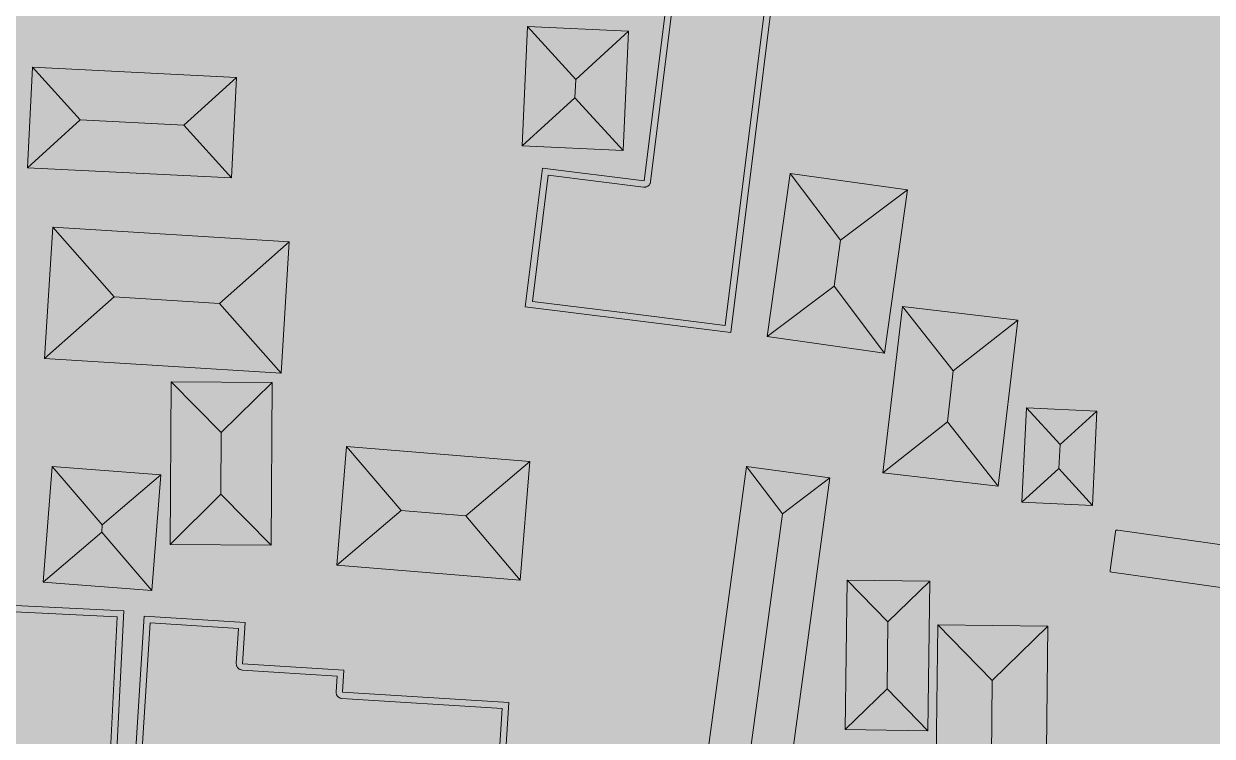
# Model space of a CAD drawing. Header units: metres. Extents: x 305909 to 307171, y 9156037 to 9156671.
# Drawn here: x 306573.2 to 306657.2, y 9156401.8 to 9156452.2 of the extents above; entities that cross this region are included whole.
import ezdxf

# ---------------------------------------------------------------- set-up
doc = ezdxf.new("R2010")
doc.units = ezdxf.units.M
for name, color, linetype, lineweight, true_color in [('B-BANGUNAN_PERMUKIMAN', 7, 'Continuous', 13, 0xf0cd8c), ('B-BAYANGAN', 7, 'Continuous', 0, 0x76786c), ('J-PERKERASAN_JALAN', 7, 'Continuous', 9, 0x989896), ('Z-R', 7, 'Continuous', 0, 0xfaf4e6)]:
    doc.layers.add(name, color=color, linetype=linetype, lineweight=lineweight, true_color=true_color)

msp = doc.modelspace()

# ---------------------------------------------------------------- hatches: boundary and pattern name
at = {"layer": 'B-BANGUNAN_PERMUKIMAN', "true_color": 0xce7852}
h = msp.add_hatch(color=23, dxfattribs=at)
h.dxf.hatch_style = 1
h.paths.add_polyline_path([(306627.74, 9156467.315), (306623.137, 9156430.327), (306615.808, 9156431.239), (306608.618, 9156432.134), (306609.839, 9156441.947), (306617.03, 9156441.052), (306618.956, 9156456.526), (306612.434, 9156457.552), (306614.286, 9156469.326), (306621.868, 9156468.134), (306621.855, 9156468.048), (306627.74, 9156467.315)])
at = {"layer": 'B-BANGUNAN_PERMUKIMAN', "true_color": 0xe6865b}
h = msp.add_hatch(color=23, dxfattribs=at)
h.dxf.hatch_style = 1
h.paths.add_polyline_path([(306608.778, 9156451.959), (306608.778, 9156451.959), (306612.191, 9156448.229), (306612.133, 9156446.933), (306608.403, 9156443.52), (306608.778, 9156451.959)])
at = {"layer": 'B-BANGUNAN_PERMUKIMAN', "true_color": 0xe4845a}
h = msp.add_hatch(color=23, dxfattribs=at)
h.dxf.hatch_style = 1
h.paths.add_polyline_path([(306612.191, 9156448.229), (306608.778, 9156451.959), (306615.922, 9156451.642), (306612.191, 9156448.229)])
at = {"layer": 'B-BANGUNAN_PERMUKIMAN', "true_color": 0xb56948}
h = msp.add_hatch(color=35, dxfattribs=at)
h.dxf.hatch_style = 1
h.paths.add_polyline_path([(306612.133, 9156446.933), (306612.191, 9156448.229), (306615.922, 9156451.642), (306615.547, 9156443.202), (306612.133, 9156446.933)])
at = {"layer": 'B-BANGUNAN_PERMUKIMAN', "true_color": 0xe6865b}
h = msp.add_hatch(color=23, dxfattribs=at)
h.dxf.hatch_style = 1
h.paths.add_polyline_path([(306577.173, 9156445.358), (306573.437, 9156441.981), (306573.796, 9156449.093), (306573.796, 9156449.093), (306577.173, 9156445.358)])
at = {"layer": 'B-BANGUNAN_PERMUKIMAN', "true_color": 0xe4845a}
h = msp.add_hatch(color=23, dxfattribs=at)
h.dxf.hatch_style = 1
h.paths.add_polyline_path([(306584.48, 9156444.989), (306577.173, 9156445.358), (306573.796, 9156449.093), (306588.216, 9156448.365), (306584.48, 9156444.989)])
at = {"layer": 'B-BANGUNAN_PERMUKIMAN', "true_color": 0xb56948}
h = msp.add_hatch(color=35, dxfattribs=at)
h.dxf.hatch_style = 1
h.paths.add_polyline_path([(306584.48, 9156444.989), (306588.216, 9156448.365), (306588.216, 9156448.365), (306587.857, 9156441.253), (306584.48, 9156444.989)])
at = {"layer": 'B-BANGUNAN_PERMUKIMAN', "true_color": 0xb76b49}
h = msp.add_hatch(color=35, dxfattribs=at)
h.dxf.hatch_style = 1
h.paths.add_polyline_path([(306612.133, 9156446.933), (306615.547, 9156443.202), (306615.547, 9156443.202), (306608.403, 9156443.52), (306612.133, 9156446.933)])
h = msp.add_hatch(color=35, dxfattribs=at)
h.dxf.hatch_style = 1
h.paths.add_polyline_path([(306573.437, 9156441.981), (306577.173, 9156445.358), (306584.48, 9156444.989), (306587.857, 9156441.253), (306573.437, 9156441.981)])
at = {"layer": 'B-BANGUNAN_PERMUKIMAN', "true_color": 0xe8875c}
h = msp.add_hatch(color=23, dxfattribs=at)
h.dxf.hatch_style = 1
h.paths.add_polyline_path([(306627.332, 9156441.574), (306630.894, 9156436.846), (306630.437, 9156433.602), (306625.71, 9156430.04), (306627.332, 9156441.574)])
at = {"layer": 'B-BANGUNAN_PERMUKIMAN', "true_color": 0xe18359}
h = msp.add_hatch(color=23, dxfattribs=at)
h.dxf.hatch_style = 1
h.paths.add_polyline_path([(306635.621, 9156440.408), (306630.894, 9156436.846), (306627.332, 9156441.574), (306635.621, 9156440.408)])
at = {"layer": 'B-BANGUNAN_PERMUKIMAN', "true_color": 0xb36847}
h = msp.add_hatch(color=25, dxfattribs=at)
h.dxf.hatch_style = 1
h.paths.add_polyline_path([(306630.437, 9156433.602), (306630.894, 9156436.846), (306635.621, 9156440.408), (306633.999, 9156428.874), (306630.437, 9156433.602)])
at = {"layer": 'B-BANGUNAN_PERMUKIMAN', "true_color": 0xe6865b}
h = msp.add_hatch(color=23, dxfattribs=at)
h.dxf.hatch_style = 1
h.paths.add_polyline_path([(306579.578, 9156432.84), (306574.649, 9156428.486), (306575.224, 9156437.769), (306579.578, 9156432.84)])
at = {"layer": 'B-BANGUNAN_PERMUKIMAN', "true_color": 0xe3845a}
h = msp.add_hatch(color=23, dxfattribs=at)
h.dxf.hatch_style = 1
h.paths.add_polyline_path([(306591.94, 9156436.733), (306587.011, 9156432.379), (306579.578, 9156432.84), (306575.224, 9156437.769), (306591.94, 9156436.733)])
at = {"layer": 'B-BANGUNAN_PERMUKIMAN', "true_color": 0xb56948}
h = msp.add_hatch(color=35, dxfattribs=at)
h.dxf.hatch_style = 1
h.paths.add_polyline_path([(306587.011, 9156432.379), (306591.94, 9156436.733), (306591.364, 9156427.45), (306587.011, 9156432.379)])
at = {"layer": 'B-BANGUNAN_PERMUKIMAN', "true_color": 0xba6c4a}
h = msp.add_hatch(color=35, dxfattribs=at)
h.dxf.hatch_style = 1
h.paths.add_polyline_path([(306630.437, 9156433.602), (306633.999, 9156428.874), (306633.999, 9156428.874), (306625.71, 9156430.04), (306630.437, 9156433.602)])
at = {"layer": 'B-BANGUNAN_PERMUKIMAN', "true_color": 0xb86b49}
h = msp.add_hatch(color=35, dxfattribs=at)
h.dxf.hatch_style = 1
h.paths.add_polyline_path([(306574.649, 9156428.486), (306579.578, 9156432.84), (306587.011, 9156432.379), (306591.364, 9156427.45), (306591.364, 9156427.45), (306574.649, 9156428.486)])
at = {"layer": 'B-BANGUNAN_PERMUKIMAN', "true_color": 0xe7875c}
h = msp.add_hatch(color=23, dxfattribs=at)
h.dxf.hatch_style = 1
h.paths.add_polyline_path([(306638.867, 9156427.605), (306638.445, 9156424.006), (306633.894, 9156420.409), (306635.269, 9156432.156), (306638.867, 9156427.605)])
at = {"layer": 'B-BANGUNAN_PERMUKIMAN', "true_color": 0xe2835a}
h = msp.add_hatch(color=23, dxfattribs=at)
h.dxf.hatch_style = 1
h.paths.add_polyline_path([(306638.867, 9156427.605), (306635.269, 9156432.156), (306635.269, 9156432.157), (306643.418, 9156431.202), (306638.867, 9156427.605)])
at = {"layer": 'B-BANGUNAN_PERMUKIMAN', "true_color": 0xb46847}
h = msp.add_hatch(color=25, dxfattribs=at)
h.dxf.hatch_style = 1
h.paths.add_polyline_path([(306642.043, 9156419.455), (306638.445, 9156424.006), (306638.867, 9156427.605), (306643.418, 9156431.202), (306642.043, 9156419.455)])
at = {"layer": 'B-BANGUNAN_PERMUKIMAN', "true_color": 0xe5855b}
h = msp.add_hatch(color=23, dxfattribs=at)
h.dxf.hatch_style = 1
h.paths.add_polyline_path([(306587.136, 9156423.25), (306587.111, 9156418.886), (306583.518, 9156415.334), (306583.584, 9156426.843), (306587.136, 9156423.25)])
h = msp.add_hatch(color=23, dxfattribs=at)
h.dxf.hatch_style = 1
h.paths.add_polyline_path([(306587.136, 9156423.25), (306583.584, 9156426.843), (306590.729, 9156426.802), (306590.729, 9156426.802), (306587.136, 9156423.25)])
at = {"layer": 'B-BANGUNAN_PERMUKIMAN', "true_color": 0xb66a48}
h = msp.add_hatch(color=35, dxfattribs=at)
h.dxf.hatch_style = 1
h.paths.add_polyline_path([(306587.111, 9156418.886), (306587.136, 9156423.25), (306590.729, 9156426.802), (306590.663, 9156415.293), (306587.111, 9156418.886)])
at = {"layer": 'B-BANGUNAN_PERMUKIMAN', "true_color": 0xe6865b}
h = msp.add_hatch(color=23, dxfattribs=at)
h.dxf.hatch_style = 1
h.paths.add_polyline_path([(306644.039, 9156425.002), (306646.407, 9156422.398), (306646.326, 9156420.703), (306643.721, 9156418.335), (306644.039, 9156425.002)])
at = {"layer": 'B-BANGUNAN_PERMUKIMAN', "true_color": 0xe4845a}
h = msp.add_hatch(color=23, dxfattribs=at)
h.dxf.hatch_style = 1
h.paths.add_polyline_path([(306649.011, 9156424.766), (306649.011, 9156424.766), (306646.407, 9156422.398), (306644.039, 9156425.002), (306649.011, 9156424.766)])
at = {"layer": 'B-BANGUNAN_PERMUKIMAN', "true_color": 0xb56948}
h = msp.add_hatch(color=35, dxfattribs=at)
h.dxf.hatch_style = 1
h.paths.add_polyline_path([(306646.326, 9156420.703), (306646.407, 9156422.398), (306649.011, 9156424.766), (306648.694, 9156418.098), (306648.694, 9156418.098), (306646.326, 9156420.703)])
at = {"layer": 'B-BANGUNAN_PERMUKIMAN', "true_color": 0xb96c49}
h = msp.add_hatch(color=35, dxfattribs=at)
h.dxf.hatch_style = 1
h.paths.add_polyline_path([(306638.445, 9156424.006), (306642.043, 9156419.455), (306633.894, 9156420.409), (306633.894, 9156420.409), (306638.445, 9156424.006)])
at = {"layer": 'B-BANGUNAN_PERMUKIMAN', "true_color": 0xe7865c}
h = msp.add_hatch(color=23, dxfattribs=at)
h.dxf.hatch_style = 1
h.paths.add_polyline_path([(306599.839, 9156417.733), (306595.304, 9156413.882), (306595.988, 9156422.268), (306599.839, 9156417.733)])
at = {"layer": 'B-BANGUNAN_PERMUKIMAN', "true_color": 0xe3845a}
h = msp.add_hatch(color=23, dxfattribs=at)
h.dxf.hatch_style = 1
h.paths.add_polyline_path([(306604.417, 9156417.359), (306599.839, 9156417.733), (306595.988, 9156422.268), (306595.988, 9156422.268), (306608.953, 9156421.21), (306604.417, 9156417.359)])
at = {"layer": 'B-BANGUNAN_PERMUKIMAN', "true_color": 0xe7865b}
h = msp.add_hatch(color=23, dxfattribs=at)
h.dxf.hatch_style = 1
h.paths.add_polyline_path([(306578.724, 9156416.714), (306578.685, 9156416.214), (306574.551, 9156412.675), (306575.185, 9156420.848), (306578.724, 9156416.714)])
at = {"layer": 'B-BANGUNAN_PERMUKIMAN', "true_color": 0xe3845a}
h = msp.add_hatch(color=23, dxfattribs=at)
h.dxf.hatch_style = 1
h.paths.add_polyline_path([(306582.858, 9156420.253), (306578.724, 9156416.714), (306575.185, 9156420.848), (306575.185, 9156420.849), (306582.858, 9156420.253)])
at = {"layer": 'B-BANGUNAN_PERMUKIMAN', "true_color": 0xb46947}
h = msp.add_hatch(color=35, dxfattribs=at)
h.dxf.hatch_style = 1
h.paths.add_polyline_path([(306604.417, 9156417.359), (306608.953, 9156421.21), (306608.268, 9156412.823), (306604.417, 9156417.359)])
at = {"layer": 'B-BANGUNAN_PERMUKIMAN', "true_color": 0xe8875c}
h = msp.add_hatch(color=23, dxfattribs=at)
h.dxf.hatch_style = 1
h.paths.add_polyline_path([(306624.256, 9156420.844), (306624.257, 9156420.844), (306626.796, 9156417.511), (306624.206, 9156398.342), (306620.873, 9156395.803), (306620.873, 9156395.803), (306624.256, 9156420.844)])
at = {"layer": 'B-BANGUNAN_PERMUKIMAN', "true_color": 0xe18359}
h = msp.add_hatch(color=23, dxfattribs=at)
h.dxf.hatch_style = 1
h.paths.add_polyline_path([(306626.796, 9156417.511), (306624.257, 9156420.844), (306630.13, 9156420.05), (306626.796, 9156417.511)])
at = {"layer": 'B-BANGUNAN_PERMUKIMAN', "true_color": 0xb76b49}
h = msp.add_hatch(color=35, dxfattribs=at)
h.dxf.hatch_style = 1
h.paths.add_polyline_path([(306646.326, 9156420.703), (306648.694, 9156418.098), (306643.721, 9156418.335), (306646.326, 9156420.703)])
at = {"layer": 'B-BANGUNAN_PERMUKIMAN', "true_color": 0xb46948}
h = msp.add_hatch(color=35, dxfattribs=at)
h.dxf.hatch_style = 1
h.paths.add_polyline_path([(306582.224, 9156412.08), (306578.685, 9156416.214), (306578.724, 9156416.714), (306582.858, 9156420.253), (306582.224, 9156412.08)])
at = {"layer": 'B-BANGUNAN_PERMUKIMAN', "true_color": 0xb36847}
h = msp.add_hatch(color=25, dxfattribs=at)
h.dxf.hatch_style = 1
h.paths.add_polyline_path([(306626.746, 9156395.009), (306624.206, 9156398.342), (306626.796, 9156417.511), (306630.13, 9156420.05), (306626.746, 9156395.009)])
at = {"layer": 'B-BANGUNAN_PERMUKIMAN', "true_color": 0xb66a48}
h = msp.add_hatch(color=35, dxfattribs=at)
h.dxf.hatch_style = 1
h.paths.add_polyline_path([(306587.111, 9156418.886), (306590.663, 9156415.293), (306583.518, 9156415.334), (306583.518, 9156415.334), (306587.111, 9156418.886)])
at = {"layer": 'B-BANGUNAN_PERMUKIMAN', "true_color": 0xb86b49}
h = msp.add_hatch(color=35, dxfattribs=at)
h.dxf.hatch_style = 1
h.paths.add_polyline_path([(306595.304, 9156413.882), (306599.839, 9156417.733), (306604.417, 9156417.359), (306608.268, 9156412.823), (306595.304, 9156413.882)])
h = msp.add_hatch(color=35, dxfattribs=at)
h.dxf.hatch_style = 1
h.paths.add_polyline_path([(306578.685, 9156416.214), (306582.224, 9156412.08), (306574.551, 9156412.675), (306578.685, 9156416.214)])
at = {"layer": 'B-BANGUNAN_PERMUKIMAN', "true_color": 0xce7852}
h = msp.add_hatch(color=23, dxfattribs=at)
h.dxf.hatch_style = 1
h.paths.add_polyline_path([(306580.25, 9156410.635), (306579.742, 9156400.325), (306570.116, 9156400.8), (306569.761, 9156393.587), (306560.572, 9156394.041), (306561.565, 9156414.149), (306570.753, 9156413.696), (306570.625, 9156411.11), (306580.25, 9156410.635)])
at = {"layer": 'B-BANGUNAN_PERMUKIMAN', "true_color": 0xe5855b}
h = msp.add_hatch(color=23, dxfattribs=at)
h.dxf.hatch_style = 1
h.paths.add_polyline_path([(306634.251, 9156409.855), (306634.184, 9156405.121), (306631.221, 9156402.239), (306631.369, 9156412.819), (306634.251, 9156409.855)])
at = {"layer": 'B-BANGUNAN_PERMUKIMAN', "true_color": 0xe4855b}
h = msp.add_hatch(color=23, dxfattribs=at)
h.dxf.hatch_style = 1
h.paths.add_polyline_path([(306634.251, 9156409.855), (306631.369, 9156412.819), (306637.214, 9156412.737), (306637.214, 9156412.737), (306634.251, 9156409.855)])
at = {"layer": 'B-BANGUNAN_PERMUKIMAN', "true_color": 0xb66a48}
h = msp.add_hatch(color=35, dxfattribs=at)
h.dxf.hatch_style = 1
h.paths.add_polyline_path([(306634.184, 9156405.121), (306634.251, 9156409.855), (306637.214, 9156412.737), (306637.066, 9156402.158), (306634.184, 9156405.121)])
at = {"layer": 'B-BANGUNAN_PERMUKIMAN', "true_color": 0xce7852}
h = msp.add_hatch(color=23, dxfattribs=at)
h.dxf.hatch_style = 1
h.paths.add_polyline_path([(306607.467, 9156404.15), (306606.733, 9156392.59), (306594.382, 9156393.375), (306594.22, 9156390.813), (306587.313, 9156391.252), (306587.541, 9156394.842), (306580.737, 9156395.274), (306581.689, 9156410.276), (306588.832, 9156409.822), (306588.647, 9156406.906), (306595.795, 9156406.452), (306595.696, 9156404.898), (306607.467, 9156404.15)])
at = {"layer": 'B-BANGUNAN_PERMUKIMAN', "true_color": 0xe5855b}
h = msp.add_hatch(color=23, dxfattribs=at)
h.dxf.hatch_style = 1
h.paths.add_polyline_path([(306637.77, 9156409.644), (306641.62, 9156405.706), (306641.558, 9156400.308), (306637.62, 9156396.458), (306637.62, 9156396.458), (306637.652, 9156399.275), (306637.77, 9156409.644)])
h = msp.add_hatch(color=23, dxfattribs=at)
h.dxf.hatch_style = 1
h.paths.add_polyline_path([(306645.558, 9156409.555), (306641.62, 9156405.706), (306637.77, 9156409.644), (306645.558, 9156409.555)])
at = {"layer": 'B-BANGUNAN_PERMUKIMAN', "true_color": 0xb66a48}
h = msp.add_hatch(color=35, dxfattribs=at)
h.dxf.hatch_style = 1
h.paths.add_polyline_path([(306641.558, 9156400.308), (306641.62, 9156405.706), (306645.558, 9156409.555), (306645.408, 9156396.37), (306645.408, 9156396.37), (306641.558, 9156400.308)])
at = {"layer": 'B-BANGUNAN_PERMUKIMAN', "true_color": 0xb76a48}
h = msp.add_hatch(color=35, dxfattribs=at)
h.dxf.hatch_style = 1
h.paths.add_polyline_path([(306634.184, 9156405.121), (306637.066, 9156402.158), (306631.221, 9156402.239), (306631.221, 9156402.239), (306634.184, 9156405.121)])
at = {"layer": 'B-BAYANGAN', "true_color": 0x76786c}
h = msp.add_hatch(color=8, dxfattribs=at)
h.dxf.hatch_style = 1
h.paths.add_polyline_path([(306589.478, 9156467.594), (306587.996, 9156451.613), (306575.278, 9156452.793), (306576.759, 9156468.773), (306589.478, 9156467.594)])
h = msp.add_hatch(color=8, dxfattribs=at)
h.dxf.hatch_style = 1
h.paths.add_polyline_path([(306628.49, 9156466.565), (306623.887, 9156429.577), (306616.558, 9156430.489), (306609.368, 9156431.384), (306610.589, 9156441.197), (306617.78, 9156440.302), (306619.706, 9156455.776), (306613.184, 9156456.802), (306615.036, 9156468.576), (306622.618, 9156467.384), (306622.605, 9156467.298), (306628.49, 9156466.565)])
h = msp.add_hatch(color=8, dxfattribs=at)
h.dxf.hatch_style = 1
h.paths.add_polyline_path([(306616.672, 9156450.892), (306616.297, 9156442.452), (306609.153, 9156442.77), (306609.528, 9156451.209), (306616.672, 9156450.892)])
h = msp.add_hatch(color=8, dxfattribs=at)
h.dxf.hatch_style = 1
h.paths.add_polyline_path([(306588.966, 9156447.615), (306588.607, 9156440.503), (306574.187, 9156441.231), (306574.546, 9156448.343), (306588.966, 9156447.615)])
h = msp.add_hatch(color=8, dxfattribs=at)
h.dxf.hatch_style = 1
h.paths.add_polyline_path([(306636.371, 9156439.658), (306634.749, 9156428.124), (306626.46, 9156429.29), (306628.082, 9156440.824), (306636.371, 9156439.658)])
h = msp.add_hatch(color=8, dxfattribs=at)
h.dxf.hatch_style = 1
h.paths.add_polyline_path([(306592.69, 9156435.983), (306592.114, 9156426.7), (306575.399, 9156427.736), (306575.974, 9156437.019), (306592.69, 9156435.983)])
h = msp.add_hatch(color=8, dxfattribs=at)
h.dxf.hatch_style = 1
h.paths.add_polyline_path([(306644.168, 9156430.452), (306642.793, 9156418.705), (306634.644, 9156419.659), (306636.019, 9156431.407), (306644.168, 9156430.452)])
h = msp.add_hatch(color=8, dxfattribs=at)
h.dxf.hatch_style = 1
h.paths.add_polyline_path([(306573.61, 9156426.785), (306573.147, 9156415.805), (306563.248, 9156416.223), (306563.711, 9156427.203), (306573.61, 9156426.785)])
h = msp.add_hatch(color=8, dxfattribs=at)
h.dxf.hatch_style = 1
h.paths.add_polyline_path([(306591.479, 9156426.052), (306591.413, 9156414.543), (306584.268, 9156414.584), (306584.334, 9156426.093), (306591.479, 9156426.052)])
h = msp.add_hatch(color=8, dxfattribs=at)
h.dxf.hatch_style = 1
h.paths.add_polyline_path([(306649.762, 9156424.016), (306649.444, 9156417.348), (306644.471, 9156417.585), (306644.789, 9156424.253), (306649.762, 9156424.016)])
h = msp.add_hatch(color=8, dxfattribs=at)
h.dxf.hatch_style = 1
h.paths.add_polyline_path([(306609.703, 9156420.46), (306609.018, 9156412.073), (306596.054, 9156413.132), (306596.738, 9156421.518), (306609.703, 9156420.46)])
h = msp.add_hatch(color=8, dxfattribs=at)
h.dxf.hatch_style = 1
h.paths.add_polyline_path([(306583.608, 9156419.503), (306582.974, 9156411.33), (306575.301, 9156411.925), (306575.935, 9156420.099), (306583.608, 9156419.503)])
h = msp.add_hatch(color=8, dxfattribs=at)
h.dxf.hatch_style = 1
h.paths.add_polyline_path([(306630.88, 9156419.3), (306627.496, 9156394.259), (306621.622, 9156395.053), (306625.006, 9156420.094), (306630.88, 9156419.3)])
h = msp.add_hatch(color=8, dxfattribs=at)
h.dxf.hatch_style = 1
h.paths.add_polyline_path([(306581, 9156409.885), (306580.492, 9156399.575), (306570.866, 9156400.05), (306570.511, 9156392.837), (306561.322, 9156393.291), (306562.315, 9156413.399), (306571.503, 9156412.946), (306571.375, 9156410.36), (306581, 9156409.885)])
h = msp.add_hatch(color=8, dxfattribs=at)
h.dxf.hatch_style = 1
h.paths.add_polyline_path([(306637.964, 9156411.987), (306637.816, 9156401.408), (306631.971, 9156401.489), (306632.119, 9156412.069), (306637.964, 9156411.987)])
h = msp.add_hatch(color=8, dxfattribs=at)
h.dxf.hatch_style = 1
h.paths.add_polyline_path([(306608.217, 9156403.4), (306607.483, 9156391.84), (306595.132, 9156392.625), (306594.97, 9156390.063), (306588.063, 9156390.502), (306588.291, 9156394.092), (306581.487, 9156394.524), (306582.439, 9156409.526), (306589.582, 9156409.072), (306589.397, 9156406.156), (306596.545, 9156405.702), (306596.446, 9156404.148), (306608.217, 9156403.4)])
h = msp.add_hatch(color=8, dxfattribs=at)
h.dxf.hatch_style = 1
h.paths.add_polyline_path([(306646.308, 9156408.805), (306646.158, 9156395.62), (306638.37, 9156395.708), (306638.52, 9156408.894), (306646.308, 9156408.805)])
at = {"layer": 'J-PERKERASAN_JALAN', "true_color": 0x989896}
h = msp.add_hatch(color=252, dxfattribs=at)
h.dxf.hatch_style = 1
h.paths.add_polyline_path([(306644.846, 9156501.891), (306682.628, 9156491.9), (306683.147, 9156491.799), (306683.674, 9156491.767), (306684.2, 9156491.805), (306684.718, 9156491.912), (306685.216, 9156492.086), (306685.687, 9156492.324), (306686.123, 9156492.622), (306686.516, 9156492.975), (306686.858, 9156493.377), (306687.145, 9156493.82), (306687.371, 9156494.297), (306687.532, 9156494.8), (306687.626, 9156495.32), (306695.984, 9156569.63), (306695.989, 9156569.68), (306698.582, 9156595.648), (306698.6, 9156596.174), (306698.548, 9156596.698), (306698.428, 9156597.211), (306698.242, 9156597.704), (306697.992, 9156598.168), (306697.684, 9156598.595), (306697.322, 9156598.978), (306696.913, 9156599.31), (306696.464, 9156599.585), (306695.982, 9156599.799), (306695.477, 9156599.948), (306694.957, 9156600.029), (306670.552, 9156602.201), (306670.518, 9156602.204), (306670.5, 9156602.206), (306670.466, 9156602.21), (306657.245, 9156603.85), (306657.037, 9156603.87), (306645.006, 9156604.728), (306644.988, 9156604.729), (306644.846, 9156604.739), (306644.846, 9156621.261), (306646.404, 9156640), (306649.414, 9156640), (306647.057, 9156611.647), (306647.048, 9156611.12), (306647.108, 9156610.596), (306647.237, 9156610.085), (306647.432, 9156609.595), (306647.689, 9156609.135), (306648.005, 9156608.713), (306648.374, 9156608.336), (306648.789, 9156608.011), (306649.243, 9156607.743), (306649.728, 9156607.538), (306650.236, 9156607.397), (306650.758, 9156607.325), (306657.367, 9156606.854), (306657.419, 9156606.85), (306657.445, 9156606.847), (306657.497, 9156606.842), (306665.344, 9156605.868), (306665.869, 9156605.838), (306666.394, 9156605.877), (306666.909, 9156605.984), (306667.406, 9156606.159), (306667.875, 9156606.397), (306668.309, 9156606.694), (306668.701, 9156607.046), (306669.043, 9156607.446), (306669.329, 9156607.888), (306669.555, 9156608.363), (306669.716, 9156608.864), (306669.81, 9156609.382), (306673.323, 9156640), (306676.343, 9156640), (306672.801, 9156609.131), (306672.776, 9156608.6), (306672.821, 9156608.07), (306672.936, 9156607.551), (306673.119, 9156607.051), (306673.367, 9156606.581), (306673.675, 9156606.147), (306674.037, 9156605.758), (306674.448, 9156605.421), (306674.9, 9156605.141), (306675.385, 9156604.924), (306675.895, 9156604.773), (306676.421, 9156604.69), (306695.455, 9156602.997), (306695.967, 9156602.984), (306696.477, 9156603.037), (306696.976, 9156603.155), (306697.455, 9156603.336), (306697.908, 9156603.576), (306698.326, 9156603.873), (306698.703, 9156604.22), (306699.032, 9156604.613), (306699.309, 9156605.044), (306699.528, 9156605.508), (306699.686, 9156605.996), (306699.78, 9156606.499), (306703.845, 9156640), (306706.867, 9156640), (306702.827, 9156606.709), (306702.798, 9156606.205), (306702.833, 9156605.702), (306702.931, 9156605.207), (306703.09, 9156604.728), (306703.308, 9156604.273), (306703.582, 9156603.849), (306703.907, 9156603.463), (306704.278, 9156603.121), (306704.689, 9156602.828), (306705.134, 9156602.59), (306705.605, 9156602.409), (306706.096, 9156602.289), (306706.597, 9156602.232), (306734.805, 9156600.812), (306735.341, 9156600.821), (306735.872, 9156600.902), (306736.387, 9156601.053), (306736.877, 9156601.271), (306737.333, 9156601.554), (306737.748, 9156601.894), (306738.113, 9156602.288), (306738.422, 9156602.726), (306738.67, 9156603.202), (306738.852, 9156603.707), (306738.964, 9156604.231), (306739.006, 9156604.766), (306739.208, 9156624.77), (306739.214, 9156624.897), (306739.218, 9156624.96), (306739.232, 9156625.087), (306739.378, 9156626.142), (306739.392, 9156626.229), (306739.431, 9156626.4), (306739.456, 9156626.484), (306739.711, 9156627.27), (306739.743, 9156627.363), (306739.812, 9156627.52), (306739.883, 9156627.648), (306739.981, 9156627.788), (306740.042, 9156627.864), (306740.45, 9156628.344), (306740.517, 9156628.418), (306740.644, 9156628.54), (306740.762, 9156628.632), (306740.888, 9156628.713), (306741.022, 9156628.78), (306741.186, 9156628.842), (306741.282, 9156628.871), (306741.894, 9156629.037), (306741.984, 9156629.059), (306742.165, 9156629.09), (306742.257, 9156629.1), (306742.92, 9156629.153), (306742.958, 9156629.155), (306742.978, 9156629.157), (306743.016, 9156629.158), (306746.832, 9156629.316), (306746.832, 9156624.748), (306746.627, 9156624.785), (306746.112, 9156624.811), (306745.599, 9156624.77), (306745.094, 9156624.664), (306744.608, 9156624.494), (306744.148, 9156624.263), (306743.721, 9156623.975), (306743.334, 9156623.634), (306742.995, 9156623.246), (306742.709, 9156622.818), (306742.479, 9156622.357), (306742.311, 9156621.87), (306742.207, 9156621.366), (306742.169, 9156620.852), (306742.009, 9156605.084), (306742.036, 9156604.578), (306742.127, 9156604.079), (306742.281, 9156603.595), (306742.494, 9156603.135), (306742.764, 9156602.705), (306743.086, 9156602.313), (306743.455, 9156601.965), (306743.865, 9156601.667), (306744.31, 9156601.423), (306744.782, 9156601.237), (306745.274, 9156601.112), (306745.778, 9156601.051), (306746.285, 9156601.053), (306746.832, 9156601.091), (306746.832, 9156598.084), (306740.557, 9156597.65), (306740.55, 9156597.65), (306739.623, 9156597.584), (306739.502, 9156597.579), (306739.441, 9156597.578), (306739.32, 9156597.581), (306705.781, 9156599.269), (306705.274, 9156599.263), (306704.772, 9156599.192), (306704.283, 9156599.059), (306703.815, 9156598.864), (306703.375, 9156598.612), (306702.971, 9156598.307), (306702.609, 9156597.952), (306702.294, 9156597.555), (306702.032, 9156597.121), (306701.827, 9156596.658), (306701.682, 9156596.172), (306701.6, 9156595.672), (306698.971, 9156569.354), (306698.97, 9156569.345), (306698.968, 9156569.32), (306690.454, 9156493.625), (306690.43, 9156493.089), (306690.478, 9156492.555), (306690.597, 9156492.032), (306690.785, 9156491.529), (306691.038, 9156491.057), (306691.353, 9156490.622), (306691.723, 9156490.233), (306692.141, 9156489.897), (306692.601, 9156489.621), (306693.093, 9156489.408), (306693.61, 9156489.263), (306746.584, 9156478.174), (306746.832, 9156478.131), (306746.832, 9156474.899), (306746.254, 9156474.979), (306746.187, 9156474.99), (306746.147, 9156474.997), (306746.081, 9156475.01), (306693.923, 9156485.928), (306693.42, 9156486.001), (306692.911, 9156486.008), (306692.406, 9156485.952), (306691.912, 9156485.831), (306691.437, 9156485.649), (306690.989, 9156485.409), (306690.575, 9156485.113), (306690.202, 9156484.767), (306689.876, 9156484.377), (306689.603, 9156483.949), (306689.385, 9156483.489), (306689.228, 9156483.005), (306689.134, 9156482.506), (306680.222, 9156410.677), (306675.974, 9156376.463), (306675.956, 9156376.284), (306671.777, 9156323.14), (306671.77, 9156322.633), (306671.826, 9156322.13), (306671.946, 9156321.638), (306672.127, 9156321.165), (306672.366, 9156320.718), (306672.66, 9156320.305), (306673.003, 9156319.933), (306673.391, 9156319.607), (306673.817, 9156319.333), (306674.274, 9156319.115), (306674.755, 9156318.956), (306675.252, 9156318.859), (306742.855, 9156310.121), (306742.925, 9156310.112), (306746.832, 9156309.677), (306746.832, 9156306.458), (306742.535, 9156306.936), (306742.507, 9156306.939), (306675.118, 9156315.65), (306674.596, 9156315.683), (306674.073, 9156315.648), (306673.56, 9156315.544), (306673.065, 9156315.375), (306672.596, 9156315.142), (306672.162, 9156314.85), (306671.769, 9156314.504), (306671.425, 9156314.109), (306671.135, 9156313.673), (306670.905, 9156313.203), (306670.738, 9156312.706), (306670.638, 9156312.193), (306658.158, 9156215.036), (306658.126, 9156214.508), (306658.163, 9156213.981), (306658.269, 9156213.463), (306658.443, 9156212.964), (306658.681, 9156212.492), (306658.979, 9156212.056), (306659.333, 9156211.663), (306659.734, 9156211.32), (306660.178, 9156211.032), (306660.656, 9156210.806), (306661.159, 9156210.645), (306661.679, 9156210.551), (306720.042, 9156203.993), (306720.074, 9156203.989), (306720.09, 9156203.987), (306720.122, 9156203.983), (306746.832, 9156200.101), (306746.832, 9156197.07), (306725.61, 9156200.154), (306725.102, 9156200.195), (306724.593, 9156200.171), (306724.091, 9156200.082), (306723.604, 9156199.931), (306723.141, 9156199.719), (306722.709, 9156199.45), (306722.314, 9156199.127), (306721.963, 9156198.758), (306721.662, 9156198.346), (306721.416, 9156197.9), (306721.229, 9156197.426), (306721.103, 9156196.932), (306721.041, 9156196.427), (306718.22, 9156147.695), (306718.204, 9156147.573), (306718.081, 9156147.572), (306715.348, 9156147.731), (306715.226, 9156147.746), (306715.225, 9156147.869), (306718.092, 9156197.386), (306718.089, 9156197.891), (306718.023, 9156198.392), (306717.894, 9156198.88), (306717.704, 9156199.349), (306717.457, 9156199.789), (306717.156, 9156200.195), (306716.807, 9156200.56), (306716.414, 9156200.878), (306715.985, 9156201.144), (306715.525, 9156201.354), (306715.043, 9156201.504), (306714.545, 9156201.592), (306655.828, 9156208.19), (306655.755, 9156208.199), (306655.718, 9156208.205), (306655.646, 9156208.217), (306644.846, 9156210.245), (306644.846, 9156213.297), (306650.508, 9156212.234), (306651.047, 9156212.17), (306651.589, 9156212.18), (306652.125, 9156212.263), (306652.645, 9156212.418), (306653.139, 9156212.642), (306653.598, 9156212.93), (306654.014, 9156213.278), (306654.38, 9156213.679), (306654.687, 9156214.126), (306654.931, 9156214.611), (306655.108, 9156215.124), (306655.213, 9156215.656), (306667.626, 9156312.291), (306667.658, 9156312.83), (306667.618, 9156313.369), (306667.505, 9156313.897), (306667.322, 9156314.406), (306667.072, 9156314.885), (306666.76, 9156315.326), (306666.391, 9156315.721), (306665.973, 9156316.063), (306665.512, 9156316.345), (306665.017, 9156316.562), (306664.498, 9156316.711), (306663.963, 9156316.789), (306650.646, 9156317.806), (306650.624, 9156317.808), (306650.61, 9156317.809), (306650.587, 9156317.811), (306644.846, 9156318.383), (306644.846, 9156321.599), (306650.851, 9156321.001), (306650.943, 9156320.993), (306664.514, 9156319.956), (306665.037, 9156319.95), (306665.556, 9156320.013), (306666.062, 9156320.142), (306666.547, 9156320.337), (306667.002, 9156320.593), (306667.42, 9156320.906), (306667.794, 9156321.271), (306668.117, 9156321.681), (306668.384, 9156322.131), (306668.59, 9156322.611), (306668.732, 9156323.114), (306668.807, 9156323.631), (306672.973, 9156376.62), (306672.977, 9156376.665), (306672.98, 9156376.687), (306672.985, 9156376.732), (306676.578, 9156405.674), (306676.609, 9156406.191), (306676.572, 9156406.708), (306676.469, 9156407.216), (306676.301, 9156407.706), (306676.071, 9156408.17), (306675.783, 9156408.6), (306675.442, 9156408.99), (306675.054, 9156409.333), (306674.624, 9156409.622), (306674.161, 9156409.854), (306673.672, 9156410.023), (306673.164, 9156410.128), (306650.07, 9156413.368), (306649.949, 9156413.393), (306649.958, 9156413.515), (306650.338, 9156416.227), (306650.364, 9156416.348), (306650.486, 9156416.338), (306673.408, 9156413.124), (306673.935, 9156413.085), (306674.463, 9156413.116), (306674.982, 9156413.216), (306675.483, 9156413.384), (306675.957, 9156413.617), (306676.397, 9156413.91), (306676.795, 9156414.259), (306677.142, 9156414.657), (306677.435, 9156415.097), (306677.667, 9156415.572), (306677.834, 9156416.073), (306677.933, 9156416.592), (306686.301, 9156484.039), (306686.331, 9156484.559), (306686.293, 9156485.08), (306686.188, 9156485.591), (306686.018, 9156486.084), (306685.784, 9156486.55), (306685.492, 9156486.982), (306685.146, 9156487.373), (306684.752, 9156487.715), (306684.317, 9156488.003), (306683.849, 9156488.232), (306683.354, 9156488.398), (306644.846, 9156498.581), (306644.846, 9156501.891)])
at = {"layer": 'Z-R', "true_color": 0xe2eacc}
h = msp.add_hatch(color=254, dxfattribs=at)
h.dxf.hatch_style = 1
h.paths.add_polyline_path([(306499.604, 9156305.811), (306466.679, 9156301.994), (306472.882, 9156235.666), (306497.912, 9156229.062), (306526.804, 9156228.986), (306531.575, 9156219.919), (306532.491, 9156127.582), (306486.314, 9156132.333), (306393.989, 9156155.199), (306332.726, 9156171.593), (306288.72, 9156190.576), (306246.009, 9156220.776), (306216.24, 9156242.779), (306193.374, 9156263.487), (306160.586, 9156296.707), (306133.406, 9156338.556), (306127.354, 9156361.253), (306094.195, 9156358.842), (306090.504, 9156366.668), (306061.399, 9156428.371), (306035.152, 9156500.205), (306017.705, 9156550.308), (306008.214, 9156577.564), (306141.306, 9156568.881), (306165.696, 9156567.29), (306165.696, 9156567.29), (306200.223, 9156564.074), (306291.75, 9156555.548), (306369.455, 9156545.532), (306471.945, 9156528.538), (306458.481, 9156529.505), (306455.788, 9156529.715), (306453.061, 9156530.08), (306440, 9156532.835), (306440, 9156532.835), (306440, 9156532.835), (306440, 9156532.835), (306424.61, 9156536.081), (306424.61, 9156536.081), (306385.74, 9156542.791), (306385.74, 9156542.791), (306305.003, 9156549.608), (306305.003, 9156549.608), (306215.657, 9156559.53), (306215.657, 9156559.53), (306186.122, 9156560.815), (306186.122, 9156560.815), (306160.523, 9156563.133), (306160.523, 9156563.133), (306119.178, 9156567.786), (306119.178, 9156567.786), (306039.052, 9156573.455), (306039.052, 9156573.455), (306033.081, 9156573.806), (306033.081, 9156573.806), (306033.081, 9156573.806), (306051.45, 9156523.215), (306051.451, 9156523.214), (306060.206, 9156485.254), (306060.206, 9156485.254), (306060.207, 9156485.254), (306057.483, 9156485.596), (306070.599, 9156438.472), (306116.984, 9156440.275), (306147.963, 9156437.914), (306199.856, 9156410.566), (306230.346, 9156409.784), (306281.946, 9156409.003), (306338.236, 9156402.748), (306341.903, 9156461.433), (306341.903, 9156461.433), (306341.904, 9156461.433), (306343.891, 9156461.177), (306340.232, 9156402.624), (306340.209, 9156402.422), (306340.166, 9156402.225), (306340.103, 9156402.033), (306340.021, 9156401.848), (306339.921, 9156401.672), (306339.804, 9156401.507), (306339.67, 9156401.355), (306339.522, 9156401.217), (306339.361, 9156401.095), (306339.188, 9156400.99), (306339.006, 9156400.902), (306338.815, 9156400.834), (306338.619, 9156400.785), (306338.419, 9156400.757), (306338.217, 9156400.748), (306338.015, 9156400.76), (306281.82, 9156407.004), (306230.316, 9156407.785), (306230.295, 9156407.785), (306199.805, 9156408.567), (306199.621, 9156408.58), (306199.44, 9156408.61), (306199.262, 9156408.656), (306199.09, 9156408.719), (306198.923, 9156408.797), (306147.397, 9156435.951), (306116.947, 9156438.272), (306078.606, 9156436.782), (306089.35, 9156410.909), (306109.34, 9156371.439), (306114.245, 9156367.345), (306121.798, 9156366.048), (306134.087, 9156364.483), (306186.355, 9156362.595), (306279.564, 9156357.942), (306324.738, 9156355.991), (306351.562, 9156350.968), (306360, 9156400.449), (306360, 9156400.449), (306360, 9156380), (306360, 9156380), (306360, 9156380), (306440, 9156380), (306440, 9156380), (306440, 9156380), (306440, 9156340.326), (306440.226, 9156340.291), (306485.257, 9156338.295), (306492.355, 9156337.55), (306513.124, 9156334.559), (306536.031, 9156332.219), (306560, 9156329.629), (306560, 9156512.617), (306572.178, 9156510.306), (306677.166, 9156490.276), (306677.166, 9156490.276), (306764.133, 9156475.064), (306735.941, 9156145.416), (306694.109, 9156139.201), (306694.292, 9156206.558), (306623.212, 9156213.87), (306624.289, 9156242.595), (306556.388, 9156238.052), (306554.003, 9156281.952), (306509.625, 9156279.089), (306499.604, 9156305.811)])

# ---------------------------------------------------------------- linework, layer by layer
at = {"layer": 'B-BANGUNAN_PERMUKIMAN', "color": 17, "lineweight": 9, "true_color": 0x71422d}
for p, q in [((306608.778, 9156451.959), (306612.191, 9156448.229)), ((306615.922, 9156451.642), (306612.191, 9156448.229)), ((306573.796, 9156449.093), (306577.173, 9156445.358)), ((306588.216, 9156448.365), (306584.48, 9156444.989)), ((306612.133, 9156446.933), (306612.191, 9156448.229)), ((306608.403, 9156443.52), (306612.133, 9156446.933)), ((306615.547, 9156443.202), (306612.133, 9156446.933)), ((306573.437, 9156441.981), (306577.173, 9156445.358)), ((306584.48, 9156444.989), (306577.173, 9156445.358)), ((306587.857, 9156441.253), (306584.48, 9156444.989)), ((306627.332, 9156441.574), (306630.894, 9156436.846)), ((306635.621, 9156440.408), (306630.894, 9156436.846)), ((306575.224, 9156437.769), (306579.578, 9156432.84)), ((306591.94, 9156436.733), (306587.011, 9156432.379)), ((306630.437, 9156433.602), (306630.894, 9156436.846)), ((306625.71, 9156430.04), (306630.437, 9156433.602)), ((306633.999, 9156428.874), (306630.437, 9156433.602)), ((306574.649, 9156428.486), (306579.578, 9156432.84)), ((306579.578, 9156432.84), (306587.011, 9156432.379)), ((306591.364, 9156427.45), (306587.011, 9156432.379)), ((306635.269, 9156432.156), (306638.867, 9156427.605)), ((306643.418, 9156431.202), (306638.867, 9156427.605)), ((306638.867, 9156427.605), (306638.445, 9156424.006)), ((306583.584, 9156426.843), (306587.136, 9156423.25)), ((306590.729, 9156426.802), (306587.136, 9156423.25)), ((306644.039, 9156425.002), (306646.407, 9156422.398)), ((306649.011, 9156424.766), (306646.407, 9156422.398)), ((306633.894, 9156420.409), (306638.445, 9156424.006)), ((306642.043, 9156419.455), (306638.445, 9156424.006)), ((306587.136, 9156423.25), (306587.111, 9156418.886)), ((306595.988, 9156422.268), (306599.839, 9156417.733)), ((306646.326, 9156420.703), (306646.407, 9156422.398)), ((306575.185, 9156420.848), (306578.724, 9156416.714)), ((306608.953, 9156421.21), (306604.417, 9156417.359)), ((306624.257, 9156420.844), (306626.796, 9156417.511)), ((306643.721, 9156418.335), (306646.326, 9156420.703)), ((306648.694, 9156418.098), (306646.326, 9156420.703)), ((306582.858, 9156420.253), (306578.724, 9156416.714)), ((306630.13, 9156420.05), (306626.796, 9156417.511)), ((306583.518, 9156415.334), (306587.111, 9156418.886)), ((306590.663, 9156415.293), (306587.111, 9156418.886)), ((306595.304, 9156413.882), (306599.839, 9156417.733)), ((306604.417, 9156417.359), (306599.839, 9156417.733)), ((306608.268, 9156412.823), (306604.417, 9156417.359)), ((306626.796, 9156417.511), (306624.206, 9156398.342)), ((306578.685, 9156416.214), (306578.724, 9156416.714)), ((306574.551, 9156412.675), (306578.685, 9156416.214)), ((306582.224, 9156412.08), (306578.685, 9156416.214)), ((306631.369, 9156412.819), (306634.251, 9156409.855)), ((306637.214, 9156412.737), (306634.251, 9156409.855)), ((306634.251, 9156409.855), (306634.184, 9156405.121)), ((306637.77, 9156409.644), (306641.62, 9156405.706)), ((306645.558, 9156409.555), (306641.62, 9156405.706)), ((306641.558, 9156400.308), (306641.62, 9156405.706)), ((306631.221, 9156402.239), (306634.184, 9156405.121)), ((306637.066, 9156402.158), (306634.184, 9156405.121))]:
    msp.add_line(p, q, dxfattribs=at)
at = {"layer": 'B-BANGUNAN_PERMUKIMAN', "color": 17, "lineweight": 13, "true_color": 0x71422d}
for points in [[(306627.74, 9156467.315), (306623.137, 9156430.327), (306615.808, 9156431.239), (306608.618, 9156432.134), (306609.839, 9156441.947), (306617.03, 9156441.052), (306618.956, 9156456.526), (306612.434, 9156457.552), (306614.286, 9156469.326), (306621.868, 9156468.134), (306621.855, 9156468.048), (306627.74, 9156467.315)], [(306615.922, 9156451.642), (306615.547, 9156443.202), (306608.403, 9156443.52), (306608.778, 9156451.959), (306615.922, 9156451.642)], [(306588.216, 9156448.365), (306587.857, 9156441.253), (306573.437, 9156441.981), (306573.796, 9156449.093), (306588.216, 9156448.365)], [(306635.621, 9156440.408), (306633.999, 9156428.874), (306625.71, 9156430.04), (306627.332, 9156441.574), (306635.621, 9156440.408)], [(306591.94, 9156436.733), (306591.364, 9156427.45), (306574.649, 9156428.486), (306575.224, 9156437.769), (306591.94, 9156436.733)], [(306643.418, 9156431.202), (306642.043, 9156419.455), (306633.894, 9156420.409), (306635.269, 9156432.157), (306643.418, 9156431.202)], [(306590.729, 9156426.802), (306590.663, 9156415.293), (306583.518, 9156415.334), (306583.584, 9156426.843), (306590.729, 9156426.802)], [(306649.012, 9156424.766), (306648.694, 9156418.098), (306643.721, 9156418.335), (306644.039, 9156425.003), (306649.012, 9156424.766)], [(306608.953, 9156421.21), (306608.268, 9156412.823), (306595.304, 9156413.882), (306595.988, 9156422.268), (306608.953, 9156421.21)], [(306582.858, 9156420.253), (306582.224, 9156412.08), (306574.551, 9156412.675), (306575.185, 9156420.849), (306582.858, 9156420.253)], [(306630.13, 9156420.05), (306626.746, 9156395.009), (306620.872, 9156395.803), (306624.256, 9156420.844), (306630.13, 9156420.05)], [(306580.25, 9156410.635), (306579.742, 9156400.325), (306570.116, 9156400.8), (306569.761, 9156393.587), (306560.572, 9156394.041), (306561.565, 9156414.149), (306570.753, 9156413.696), (306570.625, 9156411.11), (306580.25, 9156410.635)], [(306637.214, 9156412.737), (306637.066, 9156402.158), (306631.221, 9156402.239), (306631.369, 9156412.819), (306637.214, 9156412.737)], [(306607.467, 9156404.15), (306606.733, 9156392.59), (306594.382, 9156393.375), (306594.22, 9156390.813), (306587.313, 9156391.252), (306587.541, 9156394.842), (306580.737, 9156395.274), (306581.689, 9156410.276), (306588.832, 9156409.822), (306588.647, 9156406.906), (306595.795, 9156406.452), (306595.696, 9156404.898), (306607.467, 9156404.15)], [(306645.558, 9156409.555), (306645.408, 9156396.37), (306637.62, 9156396.458), (306637.77, 9156409.644), (306645.558, 9156409.555)]]:
    msp.add_lwpolyline(points, close=True, dxfattribs=at)
at = {"layer": 'B-BANGUNAN_PERMUKIMAN', "color": 11, "lineweight": 9, "true_color": 0xf38d60}
for points in [[(306627.238, 9156466.924), (306622.746, 9156430.829), (306615.864, 9156431.685), (306609.12, 9156432.524), (306610.23, 9156441.444), (306616.974, 9156440.605), (306617.018, 9156440.602), (306617.063, 9156440.603), (306617.106, 9156440.608), (306617.149, 9156440.618), (306617.191, 9156440.632), (306617.232, 9156440.65), (306617.27, 9156440.671), (306617.306, 9156440.697), (306617.34, 9156440.725), (306617.37, 9156440.757), (306617.398, 9156440.792), (306617.421, 9156440.829), (306617.441, 9156440.869), (306617.457, 9156440.91), (306617.469, 9156440.953), (306617.476, 9156440.996), (306619.402, 9156456.471)], [(306561.044, 9156394.468), (306561.992, 9156413.678), (306570.281, 9156413.269), (306570.176, 9156411.132), (306570.176, 9156411.088), (306570.18, 9156411.044), (306570.189, 9156411.001), (306570.201, 9156410.958), (306570.218, 9156410.918), (306570.239, 9156410.879), (306570.264, 9156410.842), (306570.292, 9156410.808), (306570.323, 9156410.777), (306570.357, 9156410.749), (306570.394, 9156410.724), (306570.433, 9156410.703), (306570.474, 9156410.686), (306570.516, 9156410.673), (306570.559, 9156410.665), (306570.603, 9156410.66), (306579.779, 9156410.208), (306579.779, 9156410.208), (306579.315, 9156400.796)], [(306581.215, 9156395.695), (306582.11, 9156409.798), (306588.354, 9156409.402), (306588.198, 9156406.935), (306588.197, 9156406.891), (306588.201, 9156406.847), (306588.209, 9156406.803), (306588.221, 9156406.761), (306588.237, 9156406.72), (306588.258, 9156406.68), (306588.282, 9156406.643), (306588.309, 9156406.609), (306588.34, 9156406.577), (306588.374, 9156406.549), (306588.41, 9156406.524), (306588.449, 9156406.502), (306588.489, 9156406.485), (306588.531, 9156406.471), (306588.574, 9156406.462), (306588.618, 9156406.457), (306595.317, 9156406.032), (306595.247, 9156404.926), (306595.246, 9156404.882), (306595.25, 9156404.838), (306595.258, 9156404.795), (306595.27, 9156404.752), (306595.286, 9156404.711), (306595.307, 9156404.672), (306595.331, 9156404.635), (306595.358, 9156404.6), (306595.389, 9156404.569), (306595.423, 9156404.54), (306595.459, 9156404.515), (306595.498, 9156404.494), (306595.538, 9156404.476), (306595.58, 9156404.463), (306595.624, 9156404.453), (306595.667, 9156404.449), (306606.989, 9156403.73), (306606.989, 9156403.73), (306606.312, 9156393.068)]]:
    msp.add_lwpolyline(points, dxfattribs=at)
at = {"layer": 'J-PERKERASAN_JALAN', "color": 251, "lineweight": 13, "true_color": 0x6c6c6a}
msp.add_lwpolyline([(306673.164, 9156410.128), (306650.07, 9156413.368), (306649.949, 9156413.393), (306649.958, 9156413.515), (306650.338, 9156416.227), (306650.364, 9156416.348), (306650.486, 9156416.338), (306673.408, 9156413.124)], dxfattribs=at)

doc.saveas('drawing.dxf')
